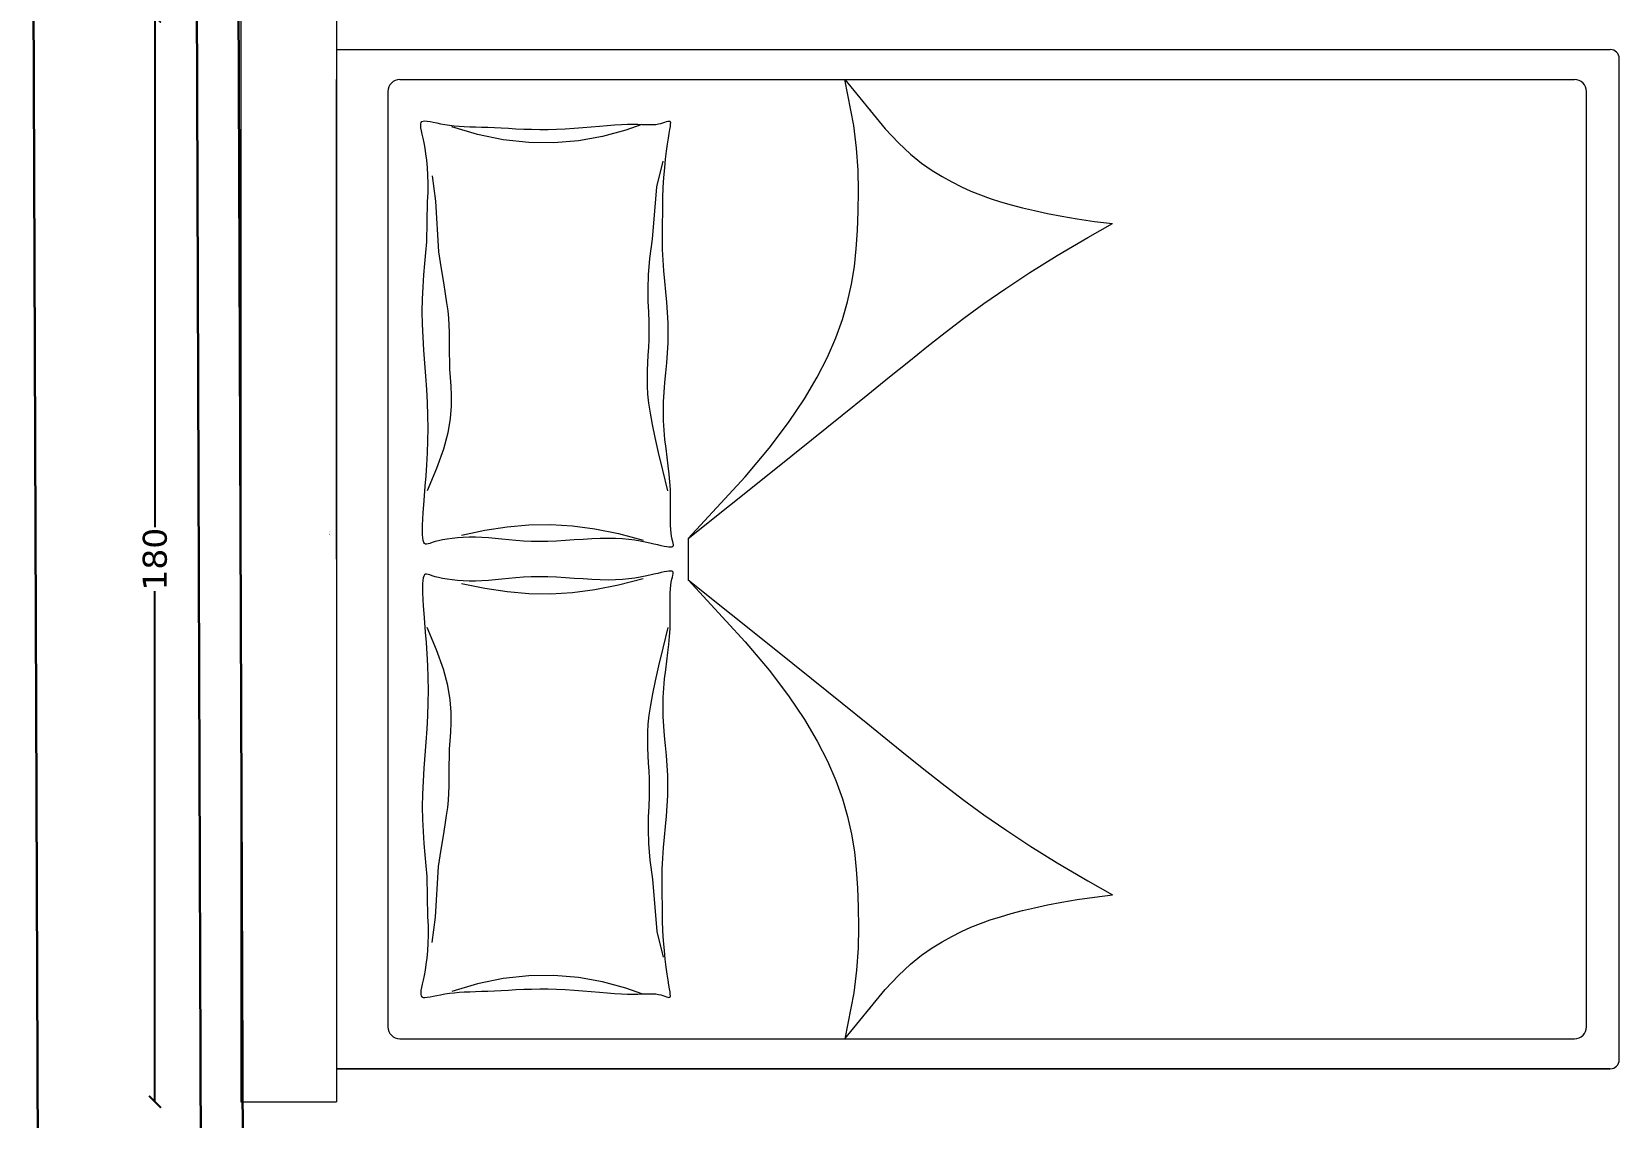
# Model space of a CAD drawing. Header units: centimetres. Extents: x 12341 to 13908, y -2402 to -1040.
# Drawn here: x 12340.8 to 12605.7, y -1647.4 to -1466.3 of the extents above; entities that cross this region are included whole.
import ezdxf

# ---------------------------------------------------------------- set-up
doc = ezdxf.new("R2010")
doc.units = ezdxf.units.CM
doc.layers.add('Linee-02', color=1, linetype='Continuous', lineweight=9)
doc.layers.add('Linee-04', color=6, linetype='Continuous', lineweight=30)
doc.layers.add('retino_cristallo', color=125, linetype='Continuous')
doc.styles.get("Standard").update_dxf_attribs({"font": 'verdana.ttf'})
doc.styles.add('stile1', font='arial.ttf')
doc.dimstyles.new('1-25', dxfattribs={"dimtxt": 4, "dimasz": 2, "dimexe": 1.25, "dimexo": 0.625, "dimtad": 0, "dimtxsty": 'Standard', "dimblk": 'ARCHTICK', "dimcen": -2, "dimse1": 1, "dimse2": 1, "dimclrt": 5, "dimadec": 0, "dimazin": 0, "dimtfac": 1, "dimtmove": 0, "dimatfit": 2, "dimfxl": 1, "dimarcsym": 0})
doc.dimstyles.new('INTERNE', dxfattribs={"dimtxt": 0.15, "dimasz": 0.25, "dimexe": 0.1, "dimexo": 0.5, "dimgap": 0.05, "dimtad": 0, "dimrnd": 0.01, "dimzin": 0, "dimdsep": 46, "dimtxsty": 'stile1', "dimblk": 'NONE', "dimcen": 0.09, "dimse1": 1, "dimse2": 1, "dimsd1": 1, "dimsd2": 1, "dimclrd": 1, "dimclrt": 1, "dimadec": 0, "dimazin": 0, "dimtfac": 1, "dimtofl": 0, "dimtmove": 0, "dimatfit": 3, "dimldrblk": 'NONE', "dimfxl": 1, "dimtolj": 1, "dimtzin": 0, "dimarcsym": 0})

# ---------------------------------------------------------------- blocks, each defined once
blk = doc.blocks.new('*D283')
at = {"layer": 'Defpoints', "color": 0, "lineweight": 5, "transparency": 16777216}
for p in [(12375.13332398728, -1406.785458845416), (12376.20986550134, -1701.757833696664), (12391.10689748471, -1701.703464966798)]:
    blk.add_point(p, dxfattribs=at)
at = {"layer": 'Linee-04', "color": 1, "transparency": 16777216, "insert": (12390.55311843145, -1549.968004372199), "char_height": 0.15, "attachment_point": 5, "rotation": 90, "style": 'stile1'}
blk.add_mtext('\\A1;294.97', dxfattribs=at)
blk = doc.blocks.new('_None')
blk = doc.blocks.new('_ArchTick')
at = {"color": 0, "linetype": 'ByBlock', "const_width": 0.15}
blk.add_lwpolyline([(-0.5, -0.5), (0.5, 0.5)], dxfattribs=at)
blk = doc.blocks.new('*D287')
at = {"layer": 'Defpoints', "color": 0, "lineweight": 5, "transparency": 16777216}
for p in [(12375.67159474432, -1463.771646271041), (12361.36534430529, -1644.771646271041), (12375.39392313315, -1644.771646271041)]:
    blk.add_point(p, dxfattribs=at)
at = {"layer": 'retino_cristallo', "color": 0, "lineweight": -2, "transparency": 16777216}
for p, q in [((12361.36534430529, -1463.771646271041), (12361.36534430529, -1548.95490684861)), ((12361.36534430529, -1644.771646271041), (12361.36534430529, -1559.588385693472))]:
    blk.add_line(p, q, dxfattribs=at)
at = {"layer": 'retino_cristallo', "color": 0, "lineweight": -2, "transparency": 16777216, "xscale": 2, "yscale": 2, "zscale": 2}
for p, rotation in [((12361.36534430529, -1463.771646271041), 90), ((12361.36534430529, -1644.771646271041), 270)]:
    blk.add_blockref('_ArchTick', p, dxfattribs=dict(at, rotation=rotation))
at = {"layer": 'retino_cristallo', "color": 5, "transparency": 16777216, "insert": (12361.36534430528, -1554.271646271044), "char_height": 4, "attachment_point": 5, "rotation": 90}
blk.add_mtext('180', dxfattribs=at)

msp = doc.modelspace()

# ---------------------------------------------------------------- linework, layer by layer
at = {"layer": 'Linee-02'}
for p, q in [((12375.67159474431, -1463.77164627104), (12375.67159474431, -1644.77164627104)), ((12391.67159474431, -1463.77164627104), (12391.67159474431, -1644.77164627104)), ((12391.67159474431, -1466.771646271037), (12391.67159474431, -1641.771646271044)), ((12391.67159474431, -1469.27164627104), (12604.17159474431, -1469.27164627104)), ((12605.67159474431, -1637.77164627104), (12605.67159474431, -1470.77164627104)), ((12391.67159474431, -1554.27164627104), (12391.67159474431, -1474.27164627104)), ((12402.21449626602, -1474.271646271048), (12598.21449626602, -1474.271646271048)), ((12477.9576138026, -1481.939378406044), (12476.44124684463, -1474.271646271048)), ((12476.44124684463, -1474.271646271048), (12483.20104655575, -1482.464969246931)), ((12400.21449626602, -1476.271646271048), (12400.21449626602, -1632.271646271033)), ((12600.21449626602, -1632.271646271033), (12600.21449626602, -1476.271646271048)), ((12480.58923593593, -1479.271646271048), (12480.79489745926, -1479.548557885914)), ((12405.69820592845, -1481.951065778396), (12405.69995169082, -1481.646177074973)), ((12405.74767051418, -1482.339203148792), (12405.69820592845, -1481.951065778396)), ((12405.69995169082, -1481.646177074973), (12405.7625193975, -1481.419740176133)), ((12405.83873385179, -1482.815386048553), (12405.74767051418, -1482.339203148792)), ((12405.7625193975, -1481.419740176133), (12405.89552064468, -1481.266958219471)), ((12405.9617843451, -1483.384411340083), (12405.83873385179, -1482.815386048553)), ((12405.89552064468, -1481.266958219471), (12406.10856702857, -1481.183034342596)), ((12406.10856702857, -1481.183034342596), (12406.40860139319, -1481.162103440357)), ((12406.40860139319, -1481.162103440357), (12406.79189157386, -1481.194027436605)), ((12406.79189157386, -1481.194027436605), (12407.25203665371, -1481.26760001244)), ((12407.25203665371, -1481.26760001244), (12407.78263571589, -1481.371614848968)), ((12407.78263571589, -1481.371614848968), (12408.37728784352, -1481.494865627289)), ((12408.37728784352, -1481.494865627289), (12409.02959211975, -1481.62614602849)), ((12409.02959211975, -1481.62614602849), (12409.7331476277, -1481.754249733686)), ((12409.7331476277, -1481.754249733686), (12410.48155345053, -1481.867970423968)), ((12410.48155345053, -1481.867970423968), (12411.26974203801, -1481.958769861353)), ((12415.19257630508, -1483.452530120913), (12410.89142241743, -1482.141310925936)), ((12411.26974203801, -1481.958769861353), (12412.09797930653, -1482.028782131506)), ((12412.09797930653, -1482.028782131506), (12412.96786453911, -1482.082809400991)), ((12412.96786453911, -1482.082809400991), (12413.88099701879, -1482.12565383638)), ((12413.88099701879, -1482.12565383638), (12414.8389760286, -1482.16211760426)), ((12414.8389760286, -1482.16211760426), (12415.84340085157, -1482.197002871187)), ((12415.84340085157, -1482.197002871187), (12416.89587077073, -1482.235111803743)), ((12416.89587077073, -1482.235111803743), (12417.99798506912, -1482.281246568497)), ((12417.99798506912, -1482.281246568497), (12419.15054313603, -1482.338341738795)), ((12419.15054313603, -1482.338341738795), (12420.3511447858, -1482.401861515004)), ((12420.3511447858, -1482.401861515004), (12421.59658993907, -1482.465402504275)), ((12421.59658993907, -1482.465402504275), (12422.88367851645, -1482.522561313758)), ((12422.88367851645, -1482.522561313758), (12424.20921043855, -1482.566934550595)), ((12424.20921043855, -1482.566934550595), (12425.569985626, -1482.592118821924)), ((12425.569985626, -1482.592118821924), (12426.96280399941, -1482.5917107349)), ((12426.96280399941, -1482.5917107349), (12428.3844654794, -1482.559306896662)), ((12428.3844654794, -1482.559306896662), (12429.82936639429, -1482.491170227003)), ((12429.82936639429, -1482.491170227003), (12431.28228870323, -1482.394228896336)), ((12431.28228870323, -1482.394228896336), (12432.72561077306, -1482.278077387708)), ((12432.72561077306, -1482.278077387708), (12434.14171097063, -1482.152310184173)), ((12434.14171097063, -1482.152310184173), (12435.51296766279, -1482.026521768784)), ((12435.51296766279, -1482.026521768784), (12436.82175921638, -1481.910306624598)), ((12439.92732606934, -1482.715211499503), (12436.0286461228, -1483.766476425225)), ((12436.82175921638, -1481.910306624598), (12438.05046399826, -1481.813259234673)), ((12438.05046399826, -1481.813259234673), (12439.18146037526, -1481.744974082051)), ((12439.18146037526, -1481.744974082051), (12440.20166596406, -1481.711846857207)), ((12442.58131099232, -1481.743790146192), (12439.92732606934, -1482.715211499503)), ((12440.20166596406, -1481.711846857207), (12441.11615538054, -1481.707478080191)), ((12441.11615538054, -1481.707478080191), (12441.9345424904, -1481.722269478486)), ((12441.9345424904, -1481.722269478486), (12442.66644115933, -1481.746622779551)), ((12442.66644115933, -1481.746622779551), (12443.32146525306, -1481.770939710869)), ((12443.32146525306, -1481.770939710869), (12443.90922863727, -1481.7856219999)), ((12443.90922863727, -1481.7856219999), (12444.43934517767, -1481.781071374126)), ((12444.43934517767, -1481.781071374126), (12444.92142873997, -1481.747689561004)), ((12444.92142873997, -1481.747689561004), (12445.36322294364, -1481.67961183351)), ((12445.36322294364, -1481.67961183351), (12445.76499042334, -1481.585907646628)), ((12445.76499042334, -1481.585907646628), (12446.12512356749, -1481.479380000825)), ((12446.12512356749, -1481.479380000825), (12446.44201476453, -1481.372831896579)), ((12446.44201476453, -1481.372831896579), (12446.71405640287, -1481.279066334376)), ((12446.71405640287, -1481.279066334376), (12446.93964087097, -1481.210886314685)), ((12446.93964087097, -1481.210886314685), (12447.11716055723, -1481.181094837985)), ((12447.10951432115, -1483.238228588233), (12446.98020789988, -1484.044270792557)), ((12447.2163232719, -1482.59222273794), (12447.10951432115, -1483.238228588233)), ((12447.11716055723, -1481.181094837985), (12447.24500785009, -1481.202494904754)), ((12447.29583766303, -1482.090246273327), (12447.2163232719, -1482.59222273794)), ((12447.24500785009, -1481.202494904754), (12447.3226425881, -1481.288423510107)), ((12447.3432604055, -1481.716292226053), (12447.29583766303, -1482.090246273327)), ((12447.3226425881, -1481.288423510107), (12447.35379441021, -1481.454353627762)), ((12447.35379441021, -1481.454353627762), (12447.3432604055, -1481.716292226053)), ((12478.42148348639, -1485.706570666813), (12477.9576138026, -1481.939378406044)), ((12483.20104655575, -1482.464969246931), (12485.39610202618, -1484.821057886434)), ((12406.10721039791, -1484.051075885777), (12405.9617843451, -1483.384411340083)), ((12406.26540079321, -1484.819376313308), (12406.10721039791, -1484.051075885777)), ((12406.42674583085, -1485.690108311485), (12406.26540079321, -1484.819376313308)), ((12406.58163618991, -1486.663267334391), (12406.42674583085, -1485.690108311485)), ((12419.47472052144, -1484.322010624032), (12415.19257630508, -1483.452530120913)), ((12423.71862733894, -1484.768948970663), (12419.47472052144, -1484.322010624032)), ((12427.90506903005, -1484.812541696166), (12423.71862733894, -1484.768948970663)), ((12432.01481786719, -1484.471985335897), (12427.90506903005, -1484.812541696166)), ((12436.0286461228, -1483.766476425225), (12432.01481786719, -1484.471985335897)), ((12446.83320109714, -1485.026356319252), (12446.67409506018, -1486.193557147398)), ((12446.98020789988, -1484.044270792557), (12446.83320109714, -1485.026356319252)), ((12478.6619894187, -1489.361624364267), (12478.42148348639, -1485.706570666813)), ((12485.39610202618, -1484.821057886434), (12487.4120429482, -1486.707117112323)), ((12406.72046254942, -1487.738848836109), (12406.58163618991, -1486.663267334391)), ((12406.83361558845, -1488.916848270724), (12406.72046254942, -1487.738848836109)), ((12445.09933469856, -1492.187772423948), (12446.14851538725, -1487.894074390605)), ((12446.51170716889, -1487.527205298952), (12446.35565886135, -1489.001697806604)), ((12446.67409506018, -1486.193557147398), (12446.51170716889, -1487.527205298952)), ((12487.4120429482, -1486.707117112323), (12489.28084839949, -1488.213440232491)), ((12489.28084839949, -1488.213440232491), (12491.03449745774, -1489.430320554841)), ((12406.91148598607, -1490.197261092317), (12406.83361558845, -1488.916848270724)), ((12406.94446442133, -1491.580082754982), (12406.91148598607, -1490.197261092317)), ((12407.60756382166, -1490.334163602935), (12408.1826680599, -1494.538603607397)), ((12446.21557157559, -1490.591431703043), (12446.10106674969, -1492.270804020954)), ((12446.35565886135, -1489.001697806604), (12446.21557157559, -1490.591431703043)), ((12478.73439580546, -1492.882159063271), (12478.6619894187, -1489.361624364267)), ((12491.03449745774, -1489.430320554841), (12492.70496920061, -1490.448051387272)), ((12492.70496920061, -1490.448051387272), (12494.32264880884, -1491.344012880471)), ((12406.84184648731, -1494.651602841847), (12406.92294157328, -1493.065308712789)), ((12406.92294157328, -1493.065308712789), (12406.94446442133, -1491.580082754982)), ((12444.37874925032, -1500.896654114599), (12445.09933469856, -1492.187772423948)), ((12446.10106674969, -1492.270804020954), (12446.0217658217, -1494.014211793029)), ((12478.69396685262, -1496.245794328707), (12478.73439580546, -1492.882159063271)), ((12494.32264880884, -1491.344012880471), (12495.91154587543, -1492.143932556311)), ((12495.91154587543, -1492.143932556311), (12497.49407609646, -1492.860624779451)), ((12497.49407609646, -1492.860624779451), (12499.09265516798, -1493.506903914555)), ((12499.09265516798, -1493.506903914555), (12500.72969878606, -1494.095584326284)), ((12406.71426167407, -1501.33230270633), (12406.84184648731, -1494.651602841847)), ((12408.1826680599, -1494.538603607397), (12408.68445141208, -1503.001991312389)), ((12446.0217658217, -1494.014211793029), (12445.98729022968, -1500.796052051951)), ((12478.5815474823, -1499.441346193633), (12478.69396685262, -1496.245794328707)), ((12500.72969878606, -1494.095584326284), (12502.42762264678, -1494.639480379303)), ((12502.42762264678, -1494.639480379303), (12504.20884244619, -1495.151406438271)), ((12504.20884244619, -1495.151406438271), (12506.09577388037, -1495.644176867855)), ((12506.09577388037, -1495.644176867855), (12508.11243552266, -1496.127805968593)), ((12508.11243552266, -1496.127805968593), (12510.28925745555, -1496.601107784571)), ((12510.28925745555, -1496.601107784571), (12512.65827263882, -1497.060096295746)), ((12512.65827263882, -1497.060096295746), (12515.25151403223, -1497.500785482079)), ((12515.25151403223, -1497.500785482079), (12518.10101459557, -1497.919189323532)), ((12516.98546112722, -1500.608251252716), (12521.10369068064, -1498.294436168892)), ((12518.10101459557, -1497.919189323532), (12521.10369068064, -1498.294436168892)), ((12406.55780801052, -1503.099414292402), (12406.71426167407, -1501.33230270633)), ((12443.9306724862, -1504.088712906031), (12444.37874925032, -1500.896654114599)), ((12445.98729022968, -1500.796052051951), (12446.00726141171, -1502.590721830412)), ((12478.38030548151, -1502.502416563925), (12478.5815474823, -1499.441346193633)), ((12511.87787932213, -1503.624721498508), (12516.98546112722, -1500.608251252716)), ((12406.39010637366, -1504.944943586261), (12406.55780801052, -1503.099414292402)), ((12408.68445141208, -1503.001991312389), (12409.11606776676, -1505.828358760539)), ((12443.69901784979, -1506.831942241711), (12443.9306724862, -1504.088712906031)), ((12446.00726141171, -1502.590721830412), (12446.08676105078, -1504.376883933181)), ((12446.08676105078, -1504.376883933181), (12446.2127118097, -1506.150264253395)), ((12478.0589893534, -1505.473803813659), (12478.38030548151, -1502.502416563925)), ((12507.35175466592, -1506.444609012585), (12511.87787932213, -1503.624721498508)), ((12406.09144268786, -1508.839279242041), (12406.22877764046, -1506.860896574077)), ((12406.22877764046, -1506.860896574077), (12406.39010637366, -1504.944943586261)), ((12409.11606776676, -1505.828358760539), (12409.48067101251, -1508.121737994442)), ((12443.62769878475, -1509.194335565115), (12443.69901784979, -1506.831942241711)), ((12446.2127118097, -1506.150264253395), (12446.36749659626, -1507.910854456254)), ((12477.58634760117, -1508.400306316914), (12478.0589893534, -1505.473803813659)), ((12503.3133792265, -1509.103880037349), (12507.35175466592, -1506.444609012585)), ((12405.99572239287, -1510.872097576334), (12406.09144268786, -1508.839279242041)), ((12409.48067101251, -1508.121737994442), (12409.78141503789, -1509.986161056705)), ((12443.66062873471, -1511.243886319715), (12443.62769878475, -1509.194335565115)), ((12446.36749659626, -1507.910854456254), (12446.53349831821, -1509.658646206978)), ((12446.53349831821, -1509.658646206978), (12446.69309988332, -1511.393631170779)), ((12476.93112872801, -1511.326722447759), (12477.58634760117, -1508.400306316914)), ((12499.66904507174, -1511.638500815187), (12503.3133792265, -1509.103880037349)), ((12405.95923763245, -1512.951357563134), (12405.99572239287, -1510.872097576334)), ((12409.78141503789, -1509.986161056705), (12410.02145373148, -1511.525659989943)), ((12410.02145373148, -1511.525659989943), (12410.20394098184, -1512.844266836763)), ((12443.7417211433, -1513.048587948989), (12443.66062873471, -1511.243886319715)), ((12446.69309988332, -1511.393631170779), (12446.82868419935, -1513.115801012877)), ((12476.06208123708, -1514.297850580274), (12476.93112872801, -1511.326722447759)), ((12496.32504426954, -1514.084437588498), (12499.66904507174, -1511.638500815187)), ((12405.99373691981, -1515.069062410467), (12405.95923763245, -1512.951357563134)), ((12410.20394098184, -1512.844266836763), (12410.33203067754, -1514.046013639777)), ((12410.33203067754, -1514.046013639777), (12410.4104856437, -1515.219328620102)), ((12443.81488945415, -1514.676433896397), (12443.7417211433, -1513.048587948989)), ((12443.83606254875, -1516.187420939203), (12443.81488945415, -1514.676433896397)), ((12446.82868419935, -1513.115801012877), (12446.92263417406, -1514.825147398477)), ((12446.92263417406, -1514.825147398477), (12446.95733271523, -1516.521661992795)), ((12474.94795363158, -1517.358489088531), (12476.06208123708, -1514.297850580274)), ((12493.18766888776, -1516.477656599686), (12496.32504426954, -1514.084437588498)), ((12406.08747931314, -1517.217204213705), (12405.99373691981, -1515.069062410467)), ((12406.22285150687, -1519.387772290068), (12406.08747931314, -1517.217204213705)), ((12410.4104856437, -1515.219328620102), (12410.45050445173, -1516.390224712903)), ((12410.45050445173, -1516.390224712903), (12410.46489460956, -1517.569111031865)), ((12410.46489460956, -1517.569111031865), (12410.46646362517, -1518.766396690668)), ((12443.75040105824, -1518.962862094525), (12443.80923105989, -1517.60955918984)), ((12443.80923105989, -1517.60955918984), (12443.83606254875, -1516.187420939203)), ((12446.95733271523, -1516.521661992795), (12446.92130202029, -1518.20533936558)), ((12473.5574944147, -1520.553436346606), (12474.94795363158, -1517.358489088531)), ((12490.16321099431, -1518.854124091132), (12493.18766888776, -1516.477656599686)), ((12406.38224019541, -1521.572755956767), (12406.22285150687, -1519.387772290068)), ((12410.46646362517, -1518.766396690668), (12410.46801900649, -1519.992490802981)), ((12410.46801900649, -1519.992490802981), (12410.48236826148, -1521.257802482493)), ((12443.60076979919, -1521.543015650894), (12443.67557861446, -1520.267343099468)), ((12443.67557861446, -1520.267343099468), (12443.75040105824, -1518.962862094525)), ((12446.82762144528, -1519.876185704742), (12446.69550963594, -1521.534210102712)), ((12446.92130202029, -1518.20533936558), (12446.82762144528, -1519.876185704742)), ((12487.13741387727, -1521.270980298209), (12490.16321099431, -1518.854124091132)), ((12406.5480320732, -1523.764144531024), (12406.38224019541, -1521.572755956767)), ((12410.48236826148, -1521.257802482493), (12410.5223188981, -1522.572740842878)), ((12410.5223188981, -1522.572740842878), (12410.6006784243, -1523.947714997822)), ((12443.51521733683, -1524.087989178063), (12443.54198068311, -1522.809893195022)), ((12443.54198068311, -1522.809893195022), (12443.60076979919, -1521.543015650894)), ((12446.69550963594, -1521.534210102712), (12446.544185238, -1523.179421651925)), ((12471.84703853434, -1523.930685796454), (12473.5574944147, -1520.553436346606)), ((12483.91382570561, -1523.870061428121), (12487.13741387727, -1521.270980298209)), ((12406.70261383466, -1525.953927330053), (12406.5480320732, -1523.764144531024)), ((12410.6006784243, -1523.947714997822), (12410.71583620115, -1525.401929824888)), ((12410.71583620115, -1525.401929824888), (12410.8085090022, -1526.989773257234)), ((12443.53648583105, -1525.397317046233), (12443.51521733683, -1524.087989178063)), ((12443.62098824277, -1526.764691863302), (12443.53648583105, -1525.397317046233)), ((12446.39286689718, -1524.811829444835), (12446.2607732592, -1526.431442573869)), ((12446.544185238, -1523.179421651925), (12446.39286689718, -1524.811829444835)), ((12469.72326671733, -1527.551011151524), (12471.84703853434, -1523.930685796454)), ((12480.27544586846, -1526.814377681053), (12483.91382570561, -1523.870061428121)), ((12406.82837217421, -1528.134093671068), (12406.70261383466, -1525.953927330053)), ((12406.90769378629, -1530.296632871293), (12406.82837217421, -1528.134093671068)), ((12410.8085090022, -1526.989773257234), (12410.80499545411, -1528.774428991891)), ((12443.7807106745, -1528.244135163229), (12443.62098824277, -1526.764691863302)), ((12444.02683523513, -1529.896470097518), (12443.7807106745, -1528.244135163229)), ((12446.16712296979, -1528.038270131469), (12446.13113467467, -1529.632321210075)), ((12446.2607732592, -1526.431442573869), (12446.16712296979, -1528.038270131469)), ((12467.08044613524, -1531.478381193147), (12469.72326671733, -1527.551011151524)), ((12476.00527375501, -1530.266939257176), (12480.27544586846, -1526.814377681053)), ((12406.92777078356, -1532.43193605155), (12406.90769378629, -1530.296632871293)), ((12410.63159418354, -1530.819080725893), (12410.21460381716, -1533.186912156291)), ((12410.80499545411, -1528.774428991891), (12410.63159418354, -1530.819080725893)), ((12444.37054403354, -1531.782519817682), (12444.02683523513, -1529.896470097518)), ((12446.13113467467, -1529.632321210075), (12446.1661551604, -1531.212535144076)), ((12470.8863087544, -1534.390756356674), (12476.00527375501, -1530.266939257176)), ((12406.8950169517, -1534.524001547178), (12406.92777078356, -1532.43193605155)), ((12410.21460381716, -1533.186912156291), (12409.48032298162, -1535.941106980116)), ((12444.82301917859, -1533.963107475217), (12444.37054403354, -1531.782519817682)), ((12446.1661551604, -1531.212535144076), (12446.26204377694, -1532.773572235618)), ((12446.26204377694, -1532.773572235618), (12446.40278801504, -1534.309023028821)), ((12463.81284395962, -1535.776764702655), (12467.08044613524, -1531.478381193147)), ((12406.82065149466, -1536.555229497105), (12406.8950169517, -1534.524001547178)), ((12409.48032298162, -1535.941106980116), (12408.35505030359, -1539.144848894414)), ((12445.39544277918, -1536.499056221632), (12444.82301917859, -1533.963107475217)), ((12446.40278801504, -1534.309023028821), (12446.57237536549, -1535.812478067778)), ((12446.57237536549, -1535.812478067778), (12446.75479331906, -1537.277527896599)), ((12459.81472736206, -1540.510130461377), (12463.81284395962, -1535.776764702655)), ((12464.70155025579, -1539.348839179728), (12470.8863087544, -1534.390756356674)), ((12406.59196252069, -1540.36477331566), (12406.71589361635, -1538.508020040287)), ((12406.71589361635, -1538.508020040287), (12406.82065149466, -1536.555229497105)), ((12446.09899694419, -1539.45118920844), (12445.39544277918, -1536.499056221632)), ((12446.75479331906, -1537.277527896599), (12446.93402936652, -1538.697763059389)), ((12446.93402936652, -1538.697763059389), (12447.09407099865, -1540.066774100253)), ((12406.46007741164, -1542.107889462174), (12406.59196252069, -1540.36477331566)), ((12408.35505030359, -1539.144848894414), (12406.76508440973, -1542.861321596217)), ((12446.94486378248, -1542.880329587146), (12446.09899694419, -1539.45118920844)), ((12447.09407099865, -1540.066774100253), (12447.21890570624, -1541.378151563293)), ((12447.21890570624, -1541.378151563293), (12447.2970584632, -1542.626021629442)), ((12450.30595325677, -1550.801643463131), (12459.81472736206, -1540.510130461377)), ((12457.23399764835, -1545.304197926502), (12464.70155025579, -1539.348839179728)), ((12406.21732196904, -1545.182810924378), (12406.33145749311, -1543.719768618764)), ((12406.33145749311, -1543.719768618764), (12406.46007741164, -1542.107889462174)), ((12447.2970584632, -1542.626021629442), (12447.33520417605, -1543.806653026971)), ((12447.33520417605, -1543.806653026971), (12447.34455523447, -1544.916850120978)), ((12406.06241794333, -1547.623987855781), (12406.12701967127, -1546.483416807626)), ((12406.12701967127, -1546.483416807626), (12406.21732196904, -1545.182810924378)), ((12447.33632402812, -1545.953417276555), (12447.3217229467, -1546.913158858805)), ((12447.34455523447, -1544.916850120978), (12447.33632402812, -1545.953417276555)), ((12450.30595325679, -1550.801643463116), (12457.23399764835, -1545.304197926502)), ((12406.01030408269, -1549.450632954605), (12406.02351375666, -1548.610925945794)), ((12406.02278589287, -1550.149510759153), (12406.01030408269, -1549.450632954605)), ((12406.02351375666, -1548.610925945794), (12406.06241794333, -1547.623987855781)), ((12412.5015637102, -1550.239000813991), (12416.39532161936, -1549.435806540844)), ((12416.39532161936, -1549.435806540844), (12420.12560747274, -1548.87260540523)), ((12420.12560747274, -1548.87260540523), (12423.75968199136, -1548.559032047618)), ((12423.75968199136, -1548.559032047618), (12427.36480589629, -1548.504721108474)), ((12427.36480589629, -1548.504721108474), (12431.00823990854, -1548.719307228274)), ((12431.00823990854, -1548.719307228274), (12434.75724474918, -1549.212425047487)), ((12434.75724474918, -1549.212425047487), (12438.67908113922, -1549.993709206576)), ((12447.3217229467, -1546.913158858805), (12447.31196437984, -1547.792879232815)), ((12447.31196437984, -1547.792879232815), (12447.31826071725, -1548.589382763689)), ((12447.31826071725, -1548.589382763689), (12447.35182434857, -1549.299473816524)), ((12447.35182434857, -1549.299473816524), (12447.41959622292, -1549.921288460474)), ((12406.06095615865, -1550.713961236382), (12406.02278589287, -1550.149510759153)), ((12406.12481185145, -1551.150386263244), (12406.06095615865, -1550.713961236382)), ((12406.21434994274, -1551.465187716675), (12406.12481185145, -1551.150386263244)), ((12406.33116820061, -1551.666368701414), (12406.21434994274, -1551.465187716675)), ((12406.48326757986, -1551.768337233398), (12406.33116820061, -1551.666368701414)), ((12406.68024983195, -1551.787102556364), (12406.48326757986, -1551.768337233398)), ((12406.93171670834, -1551.73867391403), (12406.68024983195, -1551.787102556364)), ((12407.24726996051, -1551.639060550136), (12406.93171670834, -1551.73867391403)), ((12407.63651133991, -1551.504271708406), (12407.24726996051, -1551.639060550136)), ((12408.109042598, -1551.350316632574), (12407.63651133991, -1551.504271708406)), ((12408.67446548625, -1551.19320456637), (12408.109042598, -1551.350316632574)), ((12409.33891273259, -1551.046809151957), (12408.67446548625, -1551.19320456637)), ((12410.0946409709, -1550.916461625194), (12409.33891273259, -1551.046809151957)), ((12410.93043781148, -1550.805357620388), (12410.0946409709, -1550.916461625194)), ((12411.83509086466, -1550.716692771834), (12410.93043781148, -1550.805357620388)), ((12412.79738774079, -1550.653662713826), (12411.83509086466, -1550.716692771834)), ((12413.80611605017, -1550.619463080663), (12412.79738774079, -1550.653662713826)), ((12414.85006340316, -1550.617289506636), (12413.80611605017, -1550.619463080663)), ((12415.91801741007, -1550.65033762605), (12414.85006340316, -1550.617289506636)), ((12417.00170299834, -1550.719403758171), (12415.91801741007, -1550.65033762605)), ((12418.10459436383, -1550.815686962166), (12417.00170299834, -1550.719403758171)), ((12419.23310301954, -1550.927986982175), (12418.10459436383, -1550.815686962166)), ((12420.39364047844, -1551.04510356234), (12419.23310301954, -1550.927986982175)), ((12421.5926182535, -1551.155836446803), (12420.39364047844, -1551.04510356234)), ((12422.83644785772, -1551.248985379704), (12421.5926182535, -1551.155836446803)), ((12424.13154080405, -1551.313350105177), (12422.83644785772, -1551.248985379704)), ((12425.4843086055, -1551.337730367372), (12424.13154080405, -1551.313350105177)), ((12426.89689007286, -1551.314925063812), (12425.4843086055, -1551.337730367372)), ((12428.35433320835, -1551.253729705589), (12426.89689007286, -1551.314925063812)), ((12429.837413312, -1551.166938957186), (12428.35433320835, -1551.253729705589)), ((12431.32690568385, -1551.067347483075), (12429.837413312, -1551.166938957186)), ((12432.80358562393, -1550.967749947746), (12431.32690568385, -1551.067347483075)), ((12434.24822843228, -1550.880941015678), (12432.80358562393, -1550.967749947746)), ((12435.64160940895, -1550.819715351342), (12434.24822843228, -1550.880941015678)), ((12436.96450385397, -1550.796867619224), (12435.64160940895, -1550.819715351342)), ((12438.20142566615, -1550.821726567708), (12436.96450385397, -1550.796867619224)), ((12439.3518431394, -1550.889757280804), (12438.20142566615, -1550.821726567708)), ((12438.67908113922, -1549.993709206576), (12442.84100979972, -1551.072794346021)), ((12440.4189631664, -1550.992958926427), (12439.3518431394, -1550.889757280804)), ((12441.40599263982, -1551.123330672482), (12440.4189631664, -1550.992958926427)), ((12442.31613845235, -1551.27287168689), (12441.40599263982, -1551.123330672482)), ((12443.15260749666, -1551.433581137566), (12442.31613845235, -1551.27287168689)), ((12443.91860666544, -1551.597458192415), (12443.15260749666, -1551.433581137566)), ((12444.61734285137, -1551.756502019364), (12443.91860666544, -1551.597458192415)), ((12445.25122191799, -1551.903244897133), (12444.61734285137, -1551.756502019364)), ((12445.81944561237, -1552.032351547727), (12445.25122191799, -1551.903244897133)), ((12446.32041465243, -1552.139019803969), (12445.81944561237, -1552.032351547727)), ((12447.41959622292, -1549.921288460474), (12447.51143152707, -1550.458289580921)), ((12447.51143152707, -1550.458289580921), (12447.61291400723, -1550.915271767301)), ((12447.61291400723, -1550.915271767301), (12447.70962740961, -1551.297029609056)), ((12447.70962740961, -1551.297029609056), (12447.78715548042, -1551.608357695636)), ((12447.82699061216, -1552.038902960993), (12447.7604651655, -1552.167709318658)), ((12447.78715548042, -1551.608357695636), (12447.83108196587, -1551.854050616463)), ((12447.83108196587, -1551.854050616463), (12447.82699061216, -1552.038902960993)), ((12450.30595325679, -1550.801643463116), (12450.30595325677, -1557.741649078954)), ((12391.67159474431, -1554.27164627104), (12391.67159474431, -1634.27164627104)), ((12446.7525297561, -1552.218447498685), (12446.32041465243, -1552.139019803969)), ((12447.11419164131, -1552.26583246469), (12446.7525297561, -1552.218447498685)), ((12447.403801026, -1552.276372534804), (12447.11419164131, -1552.26583246469)), ((12447.61975862809, -1552.245265541852), (12447.403801026, -1552.276372534804)), ((12447.7604651655, -1552.167709318658), (12447.61975862809, -1552.245265541852)), ((12406.12481185145, -1557.392906278836), (12406.06095615865, -1557.829331305699)), ((12406.21434994274, -1557.078104825406), (12406.12481185145, -1557.392906278836)), ((12406.33116820061, -1556.876923840667), (12406.21434994274, -1557.078104825406)), ((12406.48326757986, -1556.774955308682), (12406.33116820061, -1556.876923840667)), ((12406.68024983195, -1556.756189985716), (12406.48326757986, -1556.774955308682)), ((12406.93171670834, -1556.804618628051), (12406.68024983195, -1556.756189985716)), ((12407.24726996051, -1556.904231991945), (12406.93171670834, -1556.804618628051)), ((12407.63651133991, -1557.039020833675), (12407.24726996051, -1556.904231991945)), ((12408.109042598, -1557.192975909506), (12407.63651133991, -1557.039020833675)), ((12408.67446548625, -1557.350087975711), (12408.109042598, -1557.192975909506)), ((12409.33891273259, -1557.496483390124), (12408.67446548625, -1557.350087975711)), ((12421.5926182535, -1557.387456095278), (12420.39364047844, -1557.498188979741)), ((12422.83644785772, -1557.294307162377), (12421.5926182535, -1557.387456095278)), ((12424.13154080405, -1557.229942436904), (12422.83644785772, -1557.294307162377)), ((12425.4843086055, -1557.205562174709), (12424.13154080405, -1557.229942436904)), ((12426.89689007286, -1557.228367478269), (12425.4843086055, -1557.205562174709)), ((12428.35433320835, -1557.289562836492), (12426.89689007286, -1557.228367478269)), ((12429.837413312, -1557.376353584895), (12428.35433320835, -1557.289562836492)), ((12431.32690568385, -1557.475945059005), (12429.837413312, -1557.376353584895)), ((12442.31613845235, -1557.27042085519), (12441.40599263982, -1557.419961869599)), ((12443.15260749666, -1557.109711404514), (12442.31613845235, -1557.27042085519)), ((12443.91860666544, -1556.945834349665), (12443.15260749666, -1557.109711404514)), ((12444.61734285137, -1556.786790522717), (12443.91860666544, -1556.945834349665)), ((12445.25122191799, -1556.640047644948), (12444.61734285137, -1556.786790522717)), ((12445.81944561237, -1556.510940994353), (12445.25122191799, -1556.640047644948)), ((12446.32041465243, -1556.404272738112), (12445.81944561237, -1556.510940994353)), ((12446.7525297561, -1556.324845043396), (12446.32041465243, -1556.404272738112)), ((12447.11419164131, -1556.277460077391), (12446.7525297561, -1556.324845043396)), ((12447.403801026, -1556.266920007277), (12447.11419164131, -1556.277460077391)), ((12447.61975862809, -1556.298027000229), (12447.403801026, -1556.266920007277)), ((12447.61291400723, -1557.628020774779), (12447.70962740961, -1557.246262933024)), ((12447.7604651655, -1556.375583223423), (12447.61975862809, -1556.298027000229)), ((12447.70962740961, -1557.246262933024), (12447.78715548042, -1556.934934846444)), ((12447.82699061216, -1556.504389581087), (12447.7604651655, -1556.375583223423)), ((12447.78715548042, -1556.934934846444), (12447.83108196587, -1556.689241925617)), ((12447.83108196587, -1556.689241925617), (12447.82699061216, -1556.504389581087)), ((12406.02278589287, -1558.393781782927), (12406.01030408269, -1559.092659587476)), ((12406.01030408269, -1559.092659587476), (12406.02351375666, -1559.932366596286)), ((12406.06095615865, -1557.829331305699), (12406.02278589287, -1558.393781782927)), ((12406.02351375666, -1559.932366596286), (12406.06241794333, -1560.919304686299)), ((12410.0946409709, -1557.626830916887), (12409.33891273259, -1557.496483390124)), ((12410.93043781148, -1557.737934921692), (12410.0946409709, -1557.626830916887)), ((12411.83509086466, -1557.826599770246), (12410.93043781148, -1557.737934921692)), ((12412.79738774079, -1557.889629828255), (12411.83509086466, -1557.826599770246)), ((12412.5015637102, -1558.30429172809), (12416.39532161936, -1559.107486001237)), ((12413.80611605017, -1557.923829461418), (12412.79738774079, -1557.889629828255)), ((12414.85006340316, -1557.926003035444), (12413.80611605017, -1557.923829461418)), ((12415.91801741007, -1557.89295491603), (12414.85006340316, -1557.926003035444)), ((12417.00170299834, -1557.823888783909), (12415.91801741007, -1557.89295491603)), ((12416.39532161936, -1559.107486001237), (12420.12560747274, -1559.67068713685)), ((12418.10459436383, -1557.727605579915), (12417.00170299834, -1557.823888783909)), ((12419.23310301954, -1557.615305559905), (12418.10459436383, -1557.727605579915)), ((12420.39364047844, -1557.498188979741), (12419.23310301954, -1557.615305559905)), ((12420.12560747274, -1559.67068713685), (12423.75968199136, -1559.984260494463)), ((12423.75968199136, -1559.984260494463), (12427.36480589629, -1560.038571433607)), ((12427.36480589629, -1560.038571433607), (12431.00823990854, -1559.823985313806)), ((12431.00823990854, -1559.823985313806), (12434.75724474918, -1559.330867494594)), ((12432.80358562393, -1557.575542594334), (12431.32690568385, -1557.475945059005)), ((12434.24822843228, -1557.662351526403), (12432.80358562393, -1557.575542594334)), ((12435.64160940895, -1557.723577190739), (12434.24822843228, -1557.662351526403)), ((12434.75724474918, -1559.330867494594), (12438.67908113922, -1558.549583335504)), ((12436.96450385397, -1557.746424922857), (12435.64160940895, -1557.723577190739)), ((12438.20142566615, -1557.721565974373), (12436.96450385397, -1557.746424922857)), ((12439.3518431394, -1557.653535261276), (12438.20142566615, -1557.721565974373)), ((12438.67908113922, -1558.549583335504), (12442.84100979972, -1557.470498196059)), ((12440.4189631664, -1557.550333615653), (12439.3518431394, -1557.653535261276)), ((12441.40599263982, -1557.419961869599), (12440.4189631664, -1557.550333615653)), ((12447.31196437984, -1560.750413309265), (12447.31826071725, -1559.953909778392)), ((12447.31826071725, -1559.953909778392), (12447.35182434857, -1559.243818725557)), ((12447.35182434857, -1559.243818725557), (12447.41959622292, -1558.622004081607)), ((12447.41959622292, -1558.622004081607), (12447.51143152707, -1558.08500296116)), ((12447.51143152707, -1558.08500296116), (12447.61291400723, -1557.628020774779)), ((12450.30595325677, -1557.741649078954), (12459.81472736206, -1568.033162080707)), ((12450.30595325677, -1557.741649078954), (12464.70155025579, -1569.194453362356)), ((12406.06241794333, -1560.919304686299), (12406.12701967127, -1562.059875734455)), ((12406.12701967127, -1562.059875734455), (12406.21732196904, -1563.360481617702)), ((12447.3217229467, -1561.630133683276), (12447.31196437984, -1560.750413309265)), ((12447.33632402812, -1562.589875265526), (12447.3217229467, -1561.630133683276)), ((12447.34455523447, -1563.626442421103), (12447.33632402812, -1562.589875265526)), ((12406.21732196904, -1563.360481617702), (12406.33145749311, -1564.823523923317)), ((12406.33145749311, -1564.823523923317), (12406.46007741164, -1566.435403079907)), ((12447.2970584632, -1565.917270912638), (12447.33520417605, -1564.73663951511)), ((12447.33520417605, -1564.73663951511), (12447.34455523447, -1563.626442421103)), ((12406.46007741164, -1566.435403079907), (12406.59196252069, -1568.17851922642)), ((12408.35505030359, -1569.398443647666), (12406.76508440973, -1565.681970945864)), ((12446.94486378248, -1565.662962954934), (12446.09899694419, -1569.092103333641)), ((12447.09407099865, -1568.476518441827), (12447.21890570624, -1567.165140978787)), ((12447.21890570624, -1567.165140978787), (12447.2970584632, -1565.917270912638)), ((12406.59196252069, -1568.17851922642), (12406.71589361635, -1570.035272501794)), ((12406.71589361635, -1570.035272501794), (12406.82065149466, -1571.988063044976)), ((12409.48032298162, -1572.602185561964), (12408.35505030359, -1569.398443647666)), ((12446.09899694419, -1569.092103333641), (12445.39544277918, -1572.044236320448)), ((12446.75479331906, -1571.265764645482), (12446.93402936652, -1569.845529482692)), ((12446.93402936652, -1569.845529482692), (12447.09407099865, -1568.476518441827)), ((12459.81472736206, -1568.033162080707), (12463.81284395962, -1572.76652783943)), ((12464.70155025579, -1569.194453362356), (12470.8863087544, -1574.15253618541)), ((12406.82065149466, -1571.988063044976), (12406.8950169517, -1574.019290994903)), ((12410.21460381716, -1575.356380385789), (12409.48032298162, -1572.602185561964)), ((12445.39544277918, -1572.044236320448), (12444.82301917859, -1574.580185066864)), ((12446.40278801504, -1574.23426951326), (12446.57237536549, -1572.730814474303)), ((12446.57237536549, -1572.730814474303), (12446.75479331906, -1571.265764645482)), ((12463.81284395962, -1572.76652783943), (12467.08044613524, -1577.064911348937)), ((12406.8950169517, -1574.019290994903), (12406.92777078356, -1576.111356490531)), ((12410.63159418354, -1577.724211816187), (12410.21460381716, -1575.356380385789)), ((12444.82301917859, -1574.580185066864), (12444.37054403354, -1576.760772724398)), ((12446.1661551604, -1577.330757398004), (12446.26204377694, -1575.769720306462)), ((12446.26204377694, -1575.769720306462), (12446.40278801504, -1574.23426951326)), ((12470.8863087544, -1574.15253618541), (12476.00527375501, -1578.276353284908)), ((12406.90769378629, -1578.246659670788), (12406.82837217421, -1580.409198871012)), ((12406.92777078356, -1576.111356490531), (12406.90769378629, -1578.246659670788)), ((12410.80499545411, -1579.76886355019), (12410.63159418354, -1577.724211816187)), ((12444.37054403354, -1576.760772724398), (12444.02683523513, -1578.646822444562)), ((12446.13113467467, -1578.910971332006), (12446.1661551604, -1577.330757398004)), ((12467.08044613524, -1577.064911348937), (12469.72326671733, -1580.99228139056)), ((12476.00527375501, -1578.276353284908), (12480.27544586846, -1581.728914861031)), ((12406.82837217421, -1580.409198871012), (12406.70261383466, -1582.589365212028)), ((12410.8085090022, -1581.553519284846), (12410.80499545411, -1579.76886355019)), ((12443.7807106745, -1580.299157378852), (12443.62098824277, -1581.778600678778)), ((12444.02683523513, -1578.646822444562), (12443.7807106745, -1580.299157378852)), ((12446.16712296979, -1580.505022410611), (12446.13113467467, -1578.910971332006)), ((12446.2607732592, -1582.111849968211), (12446.16712296979, -1580.505022410611)), ((12469.72326671733, -1580.99228139056), (12471.84703853434, -1584.61260674563)), ((12406.70261383466, -1582.589365212028), (12406.5480320732, -1584.779148011056)), ((12410.6006784243, -1584.595577544259), (12410.71583620115, -1583.141362717192)), ((12410.71583620115, -1583.141362717192), (12410.8085090022, -1581.553519284846)), ((12443.53648583105, -1583.145975495848), (12443.51521733683, -1584.455303364018)), ((12443.62098824277, -1581.778600678778), (12443.53648583105, -1583.145975495848)), ((12446.39286689718, -1583.731463097246), (12446.2607732592, -1582.111849968211)), ((12446.544185238, -1585.363870890155), (12446.39286689718, -1583.731463097246)), ((12480.27544586846, -1581.728914861031), (12483.91382570561, -1584.673231113963)), ((12406.5480320732, -1584.779148011056), (12406.38224019541, -1586.970536585314)), ((12410.48236826148, -1587.285490059587), (12410.5223188981, -1585.970551699202)), ((12410.5223188981, -1585.970551699202), (12410.6006784243, -1584.595577544259)), ((12443.51521733683, -1584.455303364018), (12443.54198068311, -1585.733399347059)), ((12443.54198068311, -1585.733399347059), (12443.60076979919, -1587.000276891186)), ((12446.69550963594, -1587.009082439369), (12446.544185238, -1585.363870890155)), ((12471.84703853434, -1584.61260674563), (12473.5574944147, -1587.989856195479)), ((12483.91382570561, -1584.673231113963), (12487.13741387727, -1587.272312243875)), ((12406.22285150687, -1589.155520252013), (12406.08747931314, -1591.326088328376)), ((12406.38224019541, -1586.970536585314), (12406.22285150687, -1589.155520252013)), ((12410.46646362517, -1589.776895851412), (12410.46801900649, -1588.550801739099)), ((12410.46801900649, -1588.550801739099), (12410.48236826148, -1587.285490059587)), ((12443.60076979919, -1587.000276891186), (12443.67557861446, -1588.275949442613)), ((12443.67557861446, -1588.275949442613), (12443.75040105824, -1589.580430447556)), ((12446.82762144528, -1588.667106837339), (12446.69550963594, -1587.009082439369)), ((12446.92130202029, -1590.337953176501), (12446.82762144528, -1588.667106837339)), ((12473.5574944147, -1587.989856195479), (12474.94795363158, -1591.184803453553)), ((12487.13741387727, -1587.272312243875), (12490.16321099431, -1589.689168450953)), ((12406.08747931314, -1591.326088328376), (12405.99373691981, -1593.474230131614)), ((12410.45050445173, -1592.153067829177), (12410.46489460956, -1590.974181510216)), ((12410.46489460956, -1590.974181510216), (12410.46646362517, -1589.776895851412)), ((12443.75040105824, -1589.580430447556), (12443.80923105989, -1590.933733352241)), ((12443.80923105989, -1590.933733352241), (12443.83606254875, -1592.355871602877)), ((12446.95733271523, -1592.021630549286), (12446.92130202029, -1590.337953176501)), ((12474.94795363158, -1591.184803453553), (12476.06208123708, -1594.245441961811)), ((12490.16321099431, -1589.689168450953), (12493.18766888776, -1592.065635942398)), ((12405.99373691981, -1593.474230131614), (12405.95923763245, -1595.591934978946)), ((12410.33203067754, -1594.497278902304), (12410.4104856437, -1593.323963921978)), ((12410.4104856437, -1593.323963921978), (12410.45050445173, -1592.153067829177)), ((12443.81488945415, -1593.866858645683), (12443.7417211433, -1595.494704593092)), ((12443.83606254875, -1592.355871602877), (12443.81488945415, -1593.866858645683)), ((12446.82868419935, -1595.427491529203), (12446.92263417406, -1593.718145143603)), ((12446.92263417406, -1593.718145143603), (12446.95733271523, -1592.021630549286)), ((12476.06208123708, -1594.245441961811), (12476.93112872801, -1597.216570094325)), ((12493.18766888776, -1592.065635942398), (12496.32504426954, -1594.458854953586)), ((12496.32504426954, -1594.458854953586), (12499.66904507174, -1596.904791726897)), ((12405.95923763245, -1595.591934978946), (12405.99572239287, -1597.671194965746)), ((12409.78141503789, -1598.557131485376), (12410.02145373148, -1597.017632552138)), ((12410.02145373148, -1597.017632552138), (12410.20394098184, -1595.699025705317)), ((12410.20394098184, -1595.699025705317), (12410.33203067754, -1594.497278902304)), ((12443.7417211433, -1595.494704593092), (12443.66062873471, -1597.299406222365)), ((12446.69309988332, -1597.149661371301), (12446.82868419935, -1595.427491529203)), ((12499.66904507174, -1596.904791726897), (12503.3133792265, -1599.439412504735)), ((12405.99572239287, -1597.671194965746), (12406.09144268786, -1599.70401330004)), ((12406.09144268786, -1599.70401330004), (12406.22877764046, -1601.682395968003)), ((12409.48067101251, -1600.421554547639), (12409.78141503789, -1598.557131485376)), ((12443.66062873471, -1597.299406222365), (12443.62769878475, -1599.348956976965)), ((12443.62769878475, -1599.348956976965), (12443.69901784979, -1601.71135030037)), ((12446.36749659626, -1600.632438085827), (12446.53349831821, -1598.884646335103)), ((12446.53349831821, -1598.884646335103), (12446.69309988332, -1597.149661371301)), ((12476.93112872801, -1597.216570094325), (12477.58634760117, -1600.14298622517)), ((12503.3133792265, -1599.439412504735), (12507.35175466592, -1602.0986835295)), ((12406.22877764046, -1601.682395968003), (12406.39010637366, -1603.598348955819)), ((12409.11606776676, -1602.714933781541), (12409.48067101251, -1600.421554547639)), ((12443.69901784979, -1601.71135030037), (12443.9306724862, -1604.45457963605)), ((12446.08676105078, -1604.166408608899), (12446.2127118097, -1602.393028288686)), ((12446.2127118097, -1602.393028288686), (12446.36749659626, -1600.632438085827)), ((12477.58634760117, -1600.14298622517), (12478.0589893534, -1603.069488728425)), ((12507.35175466592, -1602.0986835295), (12511.87787932213, -1604.918571043577)), ((12406.39010637366, -1603.598348955819), (12406.55780801052, -1605.443878249679)), ((12408.68445141208, -1605.541301229691), (12409.11606776676, -1602.714933781541)), ((12443.9306724862, -1604.45457963605), (12444.37874925032, -1607.646638427481)), ((12446.00726141171, -1605.952570711669), (12446.08676105078, -1604.166408608899)), ((12478.0589893534, -1603.069488728425), (12478.38030548151, -1606.040875978159)), ((12511.87787932213, -1604.918571043577), (12516.98546112722, -1607.935041289368)), ((12406.55780801052, -1605.443878249679), (12406.71426167407, -1607.210989835751)), ((12406.71426167407, -1607.210989835751), (12406.84184648731, -1613.891689700233)), ((12408.1826680599, -1614.004688934684), (12408.68445141208, -1605.541301229691)), ((12444.37874925032, -1607.646638427481), (12445.09933469856, -1616.355520118132)), ((12445.98729022968, -1607.74724049013), (12446.00726141171, -1605.952570711669)), ((12478.38030548151, -1606.040875978159), (12478.5815474823, -1609.101946348451)), ((12446.0217658217, -1614.529080749052), (12445.98729022968, -1607.74724049013)), ((12478.5815474823, -1609.101946348451), (12478.69396685262, -1612.297498213377)), ((12516.98546112722, -1607.935041289368), (12521.10369068064, -1610.248856373192)), ((12518.10101459557, -1610.624103218552), (12521.10369068064, -1610.248856373192)), ((12478.69396685262, -1612.297498213377), (12478.73439580546, -1615.661133478813)), ((12504.20884244619, -1613.391886103813), (12506.09577388037, -1612.899115674229)), ((12506.09577388037, -1612.899115674229), (12508.11243552266, -1612.415486573492)), ((12508.11243552266, -1612.415486573492), (12510.28925745555, -1611.942184757513)), ((12510.28925745555, -1611.942184757513), (12512.65827263882, -1611.483196246339)), ((12512.65827263882, -1611.483196246339), (12515.25151403223, -1611.042507060006)), ((12515.25151403223, -1611.042507060006), (12518.10101459557, -1610.624103218552)), ((12406.84184648731, -1613.891689700233), (12406.92294157328, -1615.477983829292)), ((12406.92294157328, -1615.477983829292), (12406.94446442133, -1616.963209787099)), ((12407.60756382166, -1618.209128939145), (12408.1826680599, -1614.004688934684)), ((12446.10106674969, -1616.272488521127), (12446.0217658217, -1614.529080749052)), ((12478.73439580546, -1615.661133478813), (12478.6619894187, -1619.181668177817)), ((12495.91154587543, -1616.399359985774), (12497.49407609646, -1615.682667762633)), ((12497.49407609646, -1615.682667762633), (12499.09265516798, -1615.036388627529)), ((12499.09265516798, -1615.036388627529), (12500.72969878606, -1614.4477082158)), ((12500.72969878606, -1614.4477082158), (12502.42762264678, -1613.903812162781)), ((12502.42762264678, -1613.903812162781), (12504.20884244619, -1613.391886103813)), ((12406.94446442133, -1616.963209787099), (12406.91148598607, -1618.346031449763)), ((12445.09933469856, -1616.355520118132), (12446.14851538725, -1620.649218151475)), ((12446.21557157559, -1617.951860839038), (12446.10106674969, -1616.272488521127)), ((12446.35565886135, -1619.541594735476), (12446.21557157559, -1617.951860839038)), ((12491.03449745774, -1619.112971987243), (12492.70496920061, -1618.095241154812)), ((12492.70496920061, -1618.095241154812), (12494.32264880884, -1617.199279661613)), ((12494.32264880884, -1617.199279661613), (12495.91154587543, -1616.399359985774)), ((12406.72046254942, -1620.804443705971), (12406.58163618991, -1621.88002520769)), ((12406.83361558845, -1619.626444271357), (12406.72046254942, -1620.804443705971)), ((12406.91148598607, -1618.346031449763), (12406.83361558845, -1619.626444271357)), ((12446.51170716889, -1621.016087243129), (12446.35565886135, -1619.541594735476)), ((12478.6619894187, -1619.181668177817), (12478.42148348639, -1622.836721875271)), ((12487.4120429482, -1621.836175429761), (12489.28084839949, -1620.329852309594)), ((12489.28084839949, -1620.329852309594), (12491.03449745774, -1619.112971987243)), ((12406.42674583085, -1622.853184230595), (12406.26540079321, -1623.723916228772)), ((12406.58163618991, -1621.88002520769), (12406.42674583085, -1622.853184230595)), ((12446.67409506018, -1622.349735394683), (12446.51170716889, -1621.016087243129)), ((12446.83320109714, -1623.516936222829), (12446.67409506018, -1622.349735394683)), ((12446.98020789988, -1624.499021749524), (12446.83320109714, -1623.516936222829)), ((12478.42148348639, -1622.836721875271), (12477.9576138026, -1626.60391413604)), ((12485.39610202618, -1623.722234655651), (12487.4120429482, -1621.836175429761)), ((12405.74767051418, -1626.204089393289), (12405.69820592845, -1626.592226763684)), ((12405.83873385179, -1625.727906493527), (12405.74767051418, -1626.204089393289)), ((12405.9617843451, -1625.158881201997), (12405.83873385179, -1625.727906493527)), ((12406.10721039791, -1624.492216656303), (12405.9617843451, -1625.158881201997)), ((12406.26540079321, -1623.723916228772), (12406.10721039791, -1624.492216656303)), ((12415.19257630508, -1625.090762421168), (12410.89142241743, -1626.401981616144)), ((12419.47472052144, -1624.221281918049), (12415.19257630508, -1625.090762421168)), ((12416.89587077073, -1626.308180738338), (12417.99798506912, -1626.262045973583)), ((12417.99798506912, -1626.262045973583), (12419.15054313603, -1626.204950803286)), ((12419.15054313603, -1626.204950803286), (12420.3511447858, -1626.141431027076)), ((12423.71862733894, -1623.774343571417), (12419.47472052144, -1624.221281918049)), ((12420.3511447858, -1626.141431027076), (12421.59658993907, -1626.077890037805)), ((12421.59658993907, -1626.077890037805), (12422.88367851645, -1626.020731228322)), ((12422.88367851645, -1626.020731228322), (12424.20921043855, -1625.976357991486)), ((12427.90506903005, -1623.730750845915), (12423.71862733894, -1623.774343571417)), ((12424.20921043855, -1625.976357991486), (12425.569985626, -1625.951173720156)), ((12425.569985626, -1625.951173720156), (12426.96280399941, -1625.95158180718)), ((12426.96280399941, -1625.95158180718), (12428.3844654794, -1625.983985645419)), ((12432.01481786719, -1624.071307206184), (12427.90506903005, -1623.730750845915)), ((12428.3844654794, -1625.983985645419), (12429.82936639429, -1626.052122315078)), ((12429.82936639429, -1626.052122315078), (12431.28228870323, -1626.149063645745)), ((12431.28228870323, -1626.149063645745), (12432.72561077306, -1626.265215154372)), ((12436.0286461228, -1624.776816116856), (12432.01481786719, -1624.071307206184)), ((12432.72561077306, -1626.265215154372), (12434.14171097063, -1626.390982357908)), ((12439.92732606934, -1625.828081042578), (12436.0286461228, -1624.776816116856)), ((12442.58131099232, -1626.799502395889), (12439.92732606934, -1625.828081042578)), ((12447.10951432115, -1625.305063953848), (12446.98020789988, -1624.499021749524)), ((12447.2163232719, -1625.95106980414), (12447.10951432115, -1625.305063953848)), ((12447.29583766303, -1626.453046268753), (12447.2163232719, -1625.95106980414)), ((12476.44124684463, -1634.271646271033), (12483.20104655575, -1626.078323295153)), ((12483.20104655575, -1626.078323295153), (12485.39610202618, -1623.722234655651)), ((12405.69820592845, -1626.592226763684), (12405.69995169082, -1626.897115467108)), ((12405.69995169082, -1626.897115467108), (12405.7625193975, -1627.123552365948)), ((12405.7625193975, -1627.123552365948), (12405.89552064468, -1627.276334322609)), ((12405.89552064468, -1627.276334322609), (12406.10856702857, -1627.360258199485)), ((12406.10856702857, -1627.360258199485), (12406.40860139319, -1627.381189101724)), ((12406.40860139319, -1627.381189101724), (12406.79189157386, -1627.349265105476)), ((12406.79189157386, -1627.349265105476), (12407.25203665371, -1627.275692529641)), ((12407.25203665371, -1627.275692529641), (12407.78263571589, -1627.171677693112)), ((12407.78263571589, -1627.171677693112), (12408.37728784352, -1627.048426914791)), ((12408.37728784352, -1627.048426914791), (12409.02959211975, -1626.91714651359)), ((12409.02959211975, -1626.91714651359), (12409.7331476277, -1626.789042808395)), ((12409.7331476277, -1626.789042808395), (12410.48155345053, -1626.675322118112)), ((12410.48155345053, -1626.675322118112), (12411.26974203801, -1626.584522680728)), ((12411.26974203801, -1626.584522680728), (12412.09797930653, -1626.514510410575)), ((12412.09797930653, -1626.514510410575), (12412.96786453911, -1626.46048314109)), ((12412.96786453911, -1626.46048314109), (12413.88099701879, -1626.4176387057)), ((12413.88099701879, -1626.4176387057), (12414.8389760286, -1626.381174937821)), ((12414.8389760286, -1626.381174937821), (12415.84340085157, -1626.346289670894)), ((12415.84340085157, -1626.346289670894), (12416.89587077073, -1626.308180738338)), ((12434.14171097063, -1626.390982357908), (12435.51296766279, -1626.516770773297)), ((12435.51296766279, -1626.516770773297), (12436.82175921638, -1626.632985917483)), ((12436.82175921638, -1626.632985917483), (12438.05046399826, -1626.730033307408)), ((12438.05046399826, -1626.730033307408), (12439.18146037526, -1626.79831846003)), ((12439.18146037526, -1626.79831846003), (12440.20166596406, -1626.831445684874)), ((12440.20166596406, -1626.831445684874), (12441.11615538054, -1626.835814461889)), ((12441.11615538054, -1626.835814461889), (12441.9345424904, -1626.821023063595)), ((12441.9345424904, -1626.821023063595), (12442.66644115933, -1626.79666976253)), ((12442.66644115933, -1626.79666976253), (12443.32146525306, -1626.772352831212)), ((12443.32146525306, -1626.772352831212), (12443.90922863727, -1626.75767054218)), ((12443.90922863727, -1626.75767054218), (12444.43934517767, -1626.762221167954)), ((12444.43934517767, -1626.762221167954), (12444.92142873997, -1626.795602981076)), ((12444.92142873997, -1626.795602981076), (12445.36322294364, -1626.86368070857)), ((12445.36322294364, -1626.86368070857), (12445.76499042334, -1626.957384895452)), ((12445.76499042334, -1626.957384895452), (12446.12512356749, -1627.063912541255)), ((12446.12512356749, -1627.063912541255), (12446.44201476453, -1627.170460645501)), ((12446.44201476453, -1627.170460645501), (12446.71405640287, -1627.264226207705)), ((12446.71405640287, -1627.264226207705), (12446.93964087097, -1627.332406227396)), ((12446.93964087097, -1627.332406227396), (12447.11716055723, -1627.362197704095)), ((12447.11716055723, -1627.362197704095), (12447.24500785009, -1627.340797637326)), ((12447.24500785009, -1627.340797637326), (12447.3226425881, -1627.254869031974)), ((12447.3432604055, -1626.827000316028), (12447.29583766303, -1626.453046268753)), ((12447.3226425881, -1627.254869031974), (12447.35379441021, -1627.088938914318)), ((12447.35379441021, -1627.088938914318), (12447.3432604055, -1626.827000316028)), ((12477.9576138026, -1626.60391413604), (12476.44124684463, -1634.271646271033)), ((12480.58923593593, -1629.271646271033), (12480.79489745926, -1628.99473465617)), ((12402.21449626602, -1634.271646271033), (12598.21449626602, -1634.271646271033)), ((12604.17159474431, -1639.27164627104), (12391.67159474431, -1639.271646271037)), ((12391.67159474431, -1639.27164627104), (12604.17159474431, -1639.27164627104)), ((12375.67159474431, -1644.77164627104), (12391.67159474431, -1644.77164627104))]:
    msp.add_line(p, q, dxfattribs=at)
for centre, radius, start, end in [((12604.17159474431, -1470.77164627104), 1.5, 0, 90), ((12402.21449626602, -1476.271646271048), 2, 90, 180), ((12598.21449626602, -1476.271646271048), 2, 0, 90), ((12402.21449626602, -1632.271646271033), 2, 180, 270), ((12598.21449626602, -1632.271646271033), 2, 270, 0), ((12604.17159474431, -1637.77164627104), 1.5, 270, 0)]:
    msp.add_arc(centre, radius, start, end, dxfattribs=at)
at = {"layer": 'Linee-04'}
for p, q in [((12344.10851282999, -2279.831085756242), (12340.80542660038, -1374.785458845416)), ((12369.2099121203, -1701.78338097178), (12368.10772992276, -1399.785458845416)), ((12376.20986550134, -1701.757833696664), (12375.13332398728, -1406.785458845416))]:
    msp.add_line(p, q, dxfattribs=at)

# ---------------------------------------------------------------- dimensions: what is measured, and where the dimension line sits
dim = msp.add_linear_dim(base=(12391.10689748471, -1701.703464966798), p1=(12375.13332398728, -1406.785458845416), p2=(12376.20986550134, -1701.757833696664), angle=270.20910775593137, dimstyle='INTERNE', dxfattribs=at)
dim.commit()
dim.dimension.update_dxf_attribs({"geometry": '*D283', "text_midpoint": (12390.55311843145, -1549.968004372199), "dimtype": 161, "text_rotation": 90})
at = {"layer": 'retino_cristallo'}
dim = msp.add_linear_dim(base=(12361.36534430529, -1644.771646271041), p1=(12375.67159474431, -1463.77164627104), p2=(12375.39392313314, -1644.77164627104), angle=90, text='180', dimstyle='1-25', override={"dimtfillclr": 5}, dxfattribs=at)
dim.commit()
dim.dimension.update_dxf_attribs({"geometry": '*D287', "text_midpoint": (12361.36534430528, -1554.271646271044)})

doc.saveas('drawing.dxf')
